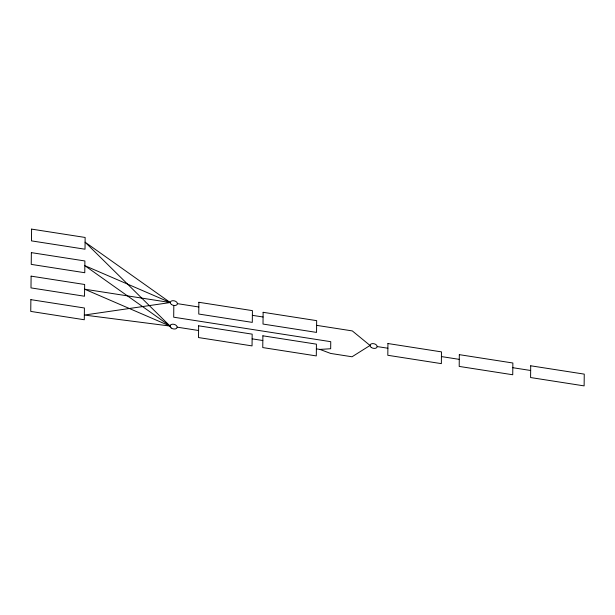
<?xml version="1.0" encoding="UTF-8"?>
<svg xmlns="http://www.w3.org/2000/svg" width="615" height="615" viewBox="0 0 615 615"><rect width="100%" height="100%" fill="white"/><g stroke="black" fill="none" stroke-linecap="round" stroke-linejoin="round"><path stroke-width="0.92" d="M173.814 305.447L173.699 317.202L330.747 341.686L330.678 348.736L319.946 349.42L316.371 348.866M177.412 303.649L198.829 306.993M252.365 315.334L263.074 317.002M316.617 325.35L352.31 330.916L370.038 345.453L352.041 356.777L330.632 353.44L319.946 349.42M377.18 346.568L387.881 348.236M441.424 356.577L459.274 359.36M512.81 367.709L530.66 370.491M177.166 327.165L198.584 330.501M252.127 338.85L262.836 340.518M30.873 299.651L30.75 311.405L84.293 319.754L84.409 308L30.873 299.651M31.111 276.143L30.988 287.897L84.532 296.238L84.655 284.484L31.111 276.143M31.357 252.627L31.234 264.381L84.778 272.729L84.893 260.968L31.357 252.627M31.596 229.111L31.473 240.872L85.016 249.213L85.139 237.459L31.596 229.111M198.63 325.804L198.514 337.558L252.05 345.899L252.173 334.145L198.63 325.804M198.876 302.288L198.753 314.042L252.296 322.391L252.419 310.637L198.876 302.288M262.882 335.813L262.759 347.575L316.302 355.916L316.425 344.162L262.882 335.813M263.128 312.305L263.005 324.059L316.548 332.408L316.664 320.646L263.128 312.305M387.934 343.531L387.811 355.286L441.355 363.634L441.47 351.88L387.934 343.531M459.32 354.655L459.197 366.417L512.741 374.758L512.864 363.004L459.32 354.655M530.707 365.787L530.591 377.541L584.127 385.889L584.25 374.128L530.707 365.787M170.27 302.542L84.34 315.049L170.032 326.05L85.085 242.164L170.27 302.542L84.609 289.188L170.032 326.05L84.847 265.672L170.27 302.542M171.178 327.972A3.636 2.306 14.6 0 0 177.082 327.649A3.636 2.306 14.6 0 0 172.538 324.197A3.636 2.306 14.6 0 0 171.178 327.972M171.424 304.463A3.636 2.306 14.6 0 0 177.32 304.141A3.636 2.306 14.6 0 0 172.777 300.689A3.636 2.306 14.6 0 0 171.424 304.463M371.268 347.437A3.636 2.306 14.6 0 0 377.11 346.983A3.636 2.306 14.6 0 0 372.436 343.608A3.636 2.306 14.6 0 0 371.268 347.437"/></g></svg>
